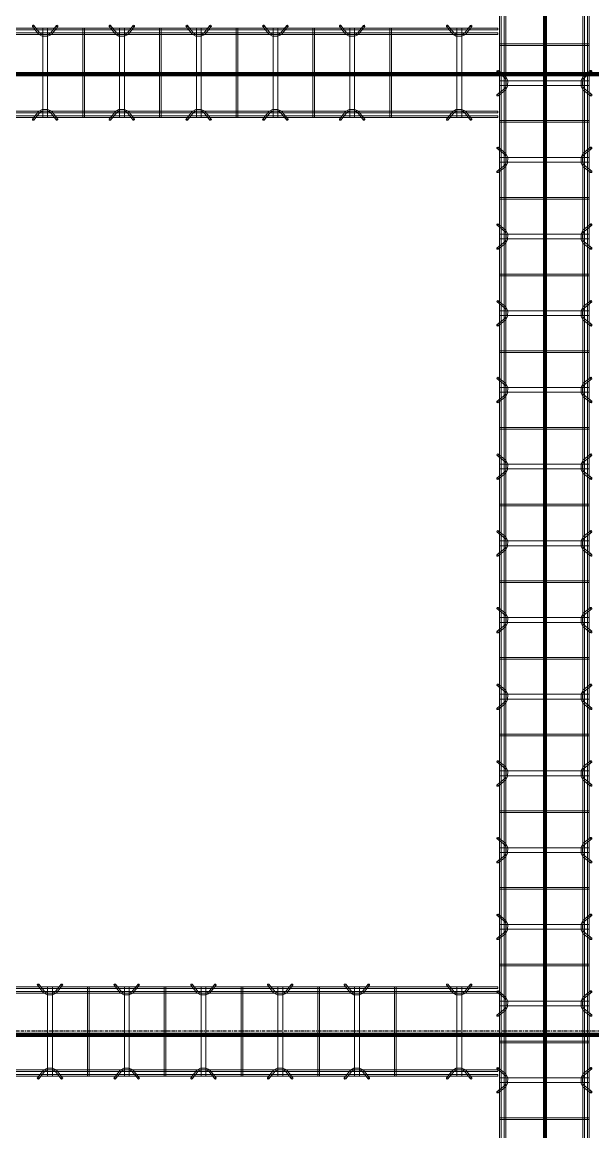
# Model space of a CAD drawing. Header units: inches. Extents: x -19229 to -222, y -6301 to 12387.
# Drawn here: x -3072.6 to -2983.3, y 10151.4 to 10325 of the extents above; entities that cross this region are included whole.
import ezdxf

# ---------------------------------------------------------------- set-up
doc = ezdxf.new("R2010")
doc.units = ezdxf.units.IN
doc.header["$MEASUREMENT"] = 0
doc.linetypes.add('Grid Line 1_2_', pattern=[0.875, 0.5, -0.125, 0.125, -0.125])
for name, color, linetype, lineweight in [('A-GENM', 13, 'Continuous', 9), ('S-BEAM', 12, 'Continuous', 9), ('S-GRID', 1, 'Continuous', 9)]:
    doc.layers.add(name, color=color, linetype=linetype, lineweight=lineweight)

# ---------------------------------------------------------------- blocks, each defined once
blk = doc.blocks.new('Dowel bar assembly - Dowel bar assembly-669756-SLAB ON GROUND JOINTS')
at = {"layer": 'S-BEAM'}
for p, q in [((2175, 1.98), (0, 1.98)), ((251.87, 1.99), (251.87, -12.01)), ((252.13, 1.99), (251.87, 1.99)), ((251.87, 1.99), (252.13, 1.99)), ((252.13, -12.01), (252.13, 1.99)), ((256.02, 2.23), (256.97, 1.03)), ((257.18, 1.19), (256.23, 2.39)), ((257.63, 1.99), (257.63, -12.01)), ((258.38, 1.99), (257.63, 1.99)), ((257.63, 1.99), (258.38, 1.99)), ((258.38, -12.01), (258.38, 1.99)), ((259.76, 2.39), (258.81, 1.19)), ((259.01, 1.03), (259.96, 2.23)), ((263.87, 1.99), (263.87, -12.01)), ((264.13, 1.99), (263.87, 1.99)), ((263.87, 1.99), (264.13, 1.99)), ((264.13, -12.01), (264.13, 1.99)), ((268.02, 2.23), (268.97, 1.03)), ((269.18, 1.19), (268.23, 2.39)), ((269.63, 1.99), (269.63, -12.01)), ((270.38, 1.99), (269.63, 1.99)), ((269.63, 1.99), (270.38, 1.99)), ((270.38, -12.01), (270.38, 1.99)), ((271.76, 2.39), (270.81, 1.19)), ((271.01, 1.03), (271.96, 2.23)), ((275.87, 1.99), (275.87, -12.01)), ((276.13, 1.99), (275.87, 1.99)), ((275.87, 1.99), (276.13, 1.99)), ((276.13, -12.01), (276.13, 1.99)), ((280.02, 2.23), (280.97, 1.03)), ((281.18, 1.19), (280.23, 2.39)), ((281.63, 1.99), (281.63, -12.01)), ((282.38, 1.99), (281.63, 1.99)), ((281.63, 1.99), (282.38, 1.99)), ((282.38, -12.01), (282.38, 1.99)), ((283.76, 2.39), (282.81, 1.19)), ((283.01, 1.03), (283.96, 2.23)), ((287.87, 1.99), (287.87, -12.01)), ((288.13, 1.99), (287.87, 1.99)), ((287.87, 1.99), (288.13, 1.99)), ((288.13, -12.01), (288.13, 1.99)), ((292.02, 2.23), (292.97, 1.03)), ((293.18, 1.19), (292.23, 2.39)), ((293.63, 1.99), (293.63, -12.01)), ((294.38, 1.99), (293.63, 1.99)), ((293.63, 1.99), (294.38, 1.99)), ((294.38, -12.01), (294.38, 1.99)), ((295.76, 2.39), (294.81, 1.19)), ((295.01, 1.03), (295.96, 2.23)), ((299.87, 1.99), (299.87, -12.01)), ((300.13, 1.99), (299.87, 1.99)), ((299.87, 1.99), (300.13, 1.99)), ((300.13, -12.01), (300.13, 1.99)), ((304.02, 2.23), (304.97, 1.03)), ((305.18, 1.19), (304.23, 2.39)), ((305.63, 1.99), (305.63, -12.01)), ((306.38, 1.99), (305.63, 1.99)), ((305.63, 1.99), (306.38, 1.99)), ((306.38, -12.01), (306.38, 1.99)), ((307.76, 2.39), (306.81, 1.19)), ((307.01, 1.03), (307.96, 2.23)), ((311.87, 1.99), (311.87, -12.01)), ((312.13, 1.99), (311.87, 1.99)), ((311.87, 1.99), (312.13, 1.99)), ((312.13, -12.01), (312.13, 1.99)), ((316.02, 2.23), (316.97, 1.03)), ((317.18, 1.19), (316.23, 2.39)), ((317.63, 1.99), (317.63, -12.01)), ((318.38, 1.99), (317.63, 1.99)), ((317.63, 1.99), (318.38, 1.99)), ((318.38, -12.01), (318.38, 1.99)), ((319.76, 2.39), (318.81, 1.19)), ((319.01, 1.03), (319.96, 2.23)), ((323.87, 1.99), (323.87, -12.01)), ((324.13, 1.99), (323.87, 1.99)), ((323.87, 1.99), (324.13, 1.99)), ((324.13, -12.01), (324.13, 1.99)), ((328.02, 2.23), (328.97, 1.03)), ((329.18, 1.19), (328.23, 2.39)), ((329.63, 1.99), (329.63, -12.01)), ((330.38, 1.99), (329.63, 1.99)), ((329.63, 1.99), (330.38, 1.99)), ((330.38, -12.01), (330.38, 1.99)), ((331.76, 2.39), (330.81, 1.19)), ((331.01, 1.03), (331.96, 2.23)), ((335.87, 1.99), (335.87, -12.01)), ((336.13, 1.99), (335.87, 1.99)), ((335.87, 1.99), (336.13, 1.99)), ((336.13, -12.01), (336.13, 1.99)), ((340.02, 2.23), (340.97, 1.03)), ((341.18, 1.19), (340.23, 2.39)), ((341.63, 1.99), (341.63, -12.01)), ((342.38, 1.99), (341.63, 1.99)), ((341.63, 1.99), (342.38, 1.99)), ((342.38, -12.01), (342.38, 1.99)), ((343.76, 2.39), (342.81, 1.19)), ((343.01, 1.03), (343.96, 2.23)), ((347.87, 1.99), (347.87, -12.01)), ((348.13, 1.99), (347.87, 1.99)), ((347.87, 1.99), (348.13, 1.99)), ((348.13, -12.01), (348.13, 1.99)), ((352.02, 2.23), (352.97, 1.03)), ((353.18, 1.19), (352.23, 2.39)), ((353.63, 1.99), (353.63, -12.01)), ((354.38, 1.99), (353.63, 1.99)), ((353.63, 1.99), (354.38, 1.99)), ((354.38, -12.01), (354.38, 1.99)), ((355.76, 2.39), (354.81, 1.19)), ((355.01, 1.03), (355.96, 2.23)), ((359.87, 1.99), (359.87, -12.01)), ((360.13, 1.99), (359.87, 1.99)), ((359.87, 1.99), (360.13, 1.99)), ((360.13, -12.01), (360.13, 1.99)), ((364.02, 2.23), (364.97, 1.03)), ((365.18, 1.19), (364.23, 2.39)), ((365.63, 1.99), (365.63, -12.01)), ((366.38, 1.99), (365.63, 1.99)), ((365.63, 1.99), (366.38, 1.99)), ((366.38, -12.01), (366.38, 1.99)), ((367.76, 2.39), (366.81, 1.19)), ((367.01, 1.03), (367.96, 2.23)), ((371.87, 1.99), (371.87, -12.01)), ((372.13, 1.99), (371.87, 1.99)), ((371.87, 1.99), (372.13, 1.99)), ((372.13, -12.01), (372.13, 1.99)), ((376.02, 2.23), (376.97, 1.03)), ((377.18, 1.19), (376.23, 2.39)), ((377.63, 1.99), (377.63, -12.01)), ((378.38, 1.99), (377.63, 1.99)), ((377.63, 1.99), (378.38, 1.99)), ((378.38, -12.01), (378.38, 1.99)), ((379.76, 2.39), (378.81, 1.19)), ((379.01, 1.03), (379.96, 2.23)), ((383.87, 1.99), (383.87, -12.01)), ((384.13, 1.99), (383.87, 1.99)), ((383.87, 1.99), (384.13, 1.99)), ((384.13, -12.01), (384.13, 1.99)), ((388.02, 2.23), (388.97, 1.03)), ((389.18, 1.19), (388.23, 2.39)), ((389.62, 1.99), (389.62, -12.01)), ((390.38, 1.99), (389.62, 1.99)), ((389.62, 1.99), (390.38, 1.99)), ((390.38, -12.01), (390.38, 1.99)), ((391.76, 2.39), (390.81, 1.19)), ((391.01, 1.03), (391.96, 2.23)), ((395.87, 1.99), (395.87, -12.01)), ((396.13, 1.99), (395.87, 1.99)), ((395.87, 1.99), (396.13, 1.99)), ((396.13, -12.01), (396.13, 1.99)), ((400.02, 2.23), (400.97, 1.03)), ((401.18, 1.19), (400.23, 2.39)), ((401.62, 1.99), (401.62, -12.01)), ((402.38, 1.99), (401.62, 1.99)), ((401.62, 1.99), (402.38, 1.99)), ((402.38, -12.01), (402.38, 1.99)), ((403.76, 2.39), (402.81, 1.19)), ((403.01, 1.03), (403.96, 2.23)), ((407.87, 1.99), (407.87, -12.01)), ((408.13, 1.99), (407.87, 1.99)), ((407.87, 1.99), (408.13, 1.99)), ((408.13, -12.01), (408.13, 1.99)), ((412.02, 2.23), (412.97, 1.03)), ((413.18, 1.19), (412.23, 2.39)), ((413.62, 1.99), (413.62, -12.01)), ((414.38, 1.99), (413.62, 1.99)), ((413.62, 1.99), (414.38, 1.99)), ((414.38, -12.01), (414.38, 1.99)), ((415.76, 2.39), (414.81, 1.19)), ((415.01, 1.03), (415.96, 2.23)), ((419.87, 1.99), (419.87, -12.01)), ((420.13, 1.99), (419.87, 1.99)), ((419.87, 1.99), (420.13, 1.99)), ((420.13, -12.01), (420.13, 1.99)), ((0, 1.72), (2175, 1.72)), ((2175, 1.25), (0, 1.25)), ((0, 0.99), (2175, 0.99)), ((2175, -11.01), (0, -11.01)), ((0, -11.27), (2175, -11.27)), ((2175, -11.74), (0, -11.74)), ((0, -12), (2175, -12)), ((252.13, -12.01), (251.87, -12.01)), ((251.87, -12.01), (252.13, -12.01)), ((256.97, -11.05), (256.02, -12.25)), ((256.23, -12.41), (257.18, -11.21)), ((258.38, -12.01), (257.63, -12.01)), ((257.63, -12.01), (258.38, -12.01)), ((258.81, -11.21), (259.76, -12.41)), ((259.96, -12.25), (259.01, -11.05)), ((264.13, -12.01), (263.87, -12.01)), ((263.87, -12.01), (264.13, -12.01)), ((268.97, -11.05), (268.02, -12.25)), ((268.23, -12.41), (269.18, -11.21)), ((270.38, -12.01), (269.63, -12.01)), ((269.63, -12.01), (270.38, -12.01)), ((270.81, -11.21), (271.76, -12.41)), ((271.96, -12.25), (271.01, -11.05)), ((276.13, -12.01), (275.87, -12.01)), ((275.87, -12.01), (276.13, -12.01)), ((280.97, -11.05), (280.02, -12.25)), ((280.23, -12.41), (281.18, -11.21)), ((282.38, -12.01), (281.63, -12.01)), ((281.63, -12.01), (282.38, -12.01)), ((282.81, -11.21), (283.76, -12.41)), ((283.96, -12.25), (283.01, -11.05)), ((288.13, -12.01), (287.87, -12.01)), ((287.87, -12.01), (288.13, -12.01)), ((292.97, -11.05), (292.02, -12.25)), ((292.23, -12.41), (293.18, -11.21)), ((294.38, -12.01), (293.63, -12.01)), ((293.63, -12.01), (294.38, -12.01)), ((294.81, -11.21), (295.76, -12.41)), ((295.96, -12.25), (295.01, -11.05)), ((300.13, -12.01), (299.87, -12.01)), ((299.87, -12.01), (300.13, -12.01)), ((304.97, -11.05), (304.02, -12.25)), ((304.23, -12.41), (305.18, -11.21)), ((306.38, -12.01), (305.63, -12.01)), ((305.63, -12.01), (306.38, -12.01)), ((306.81, -11.21), (307.76, -12.41)), ((307.96, -12.25), (307.01, -11.05)), ((312.13, -12.01), (311.87, -12.01)), ((311.87, -12.01), (312.13, -12.01)), ((316.97, -11.05), (316.02, -12.25)), ((316.23, -12.41), (317.18, -11.21)), ((318.38, -12.01), (317.63, -12.01)), ((317.63, -12.01), (318.38, -12.01)), ((318.81, -11.21), (319.76, -12.41)), ((319.96, -12.25), (319.01, -11.05)), ((324.13, -12.01), (323.87, -12.01)), ((323.87, -12.01), (324.13, -12.01)), ((328.97, -11.05), (328.02, -12.25)), ((328.23, -12.41), (329.18, -11.21)), ((330.38, -12.01), (329.63, -12.01)), ((329.63, -12.01), (330.38, -12.01)), ((330.81, -11.21), (331.76, -12.41)), ((331.96, -12.25), (331.01, -11.05)), ((336.13, -12.01), (335.87, -12.01)), ((335.87, -12.01), (336.13, -12.01)), ((340.97, -11.05), (340.02, -12.25)), ((340.23, -12.41), (341.18, -11.21)), ((342.38, -12.01), (341.63, -12.01)), ((341.63, -12.01), (342.38, -12.01)), ((342.81, -11.21), (343.76, -12.41)), ((343.96, -12.25), (343.01, -11.05)), ((348.13, -12.01), (347.87, -12.01)), ((347.87, -12.01), (348.13, -12.01)), ((352.97, -11.05), (352.02, -12.25)), ((352.23, -12.41), (353.18, -11.21)), ((354.38, -12.01), (353.63, -12.01)), ((353.63, -12.01), (354.38, -12.01)), ((354.81, -11.21), (355.76, -12.41)), ((355.96, -12.25), (355.01, -11.05)), ((360.13, -12.01), (359.87, -12.01)), ((359.87, -12.01), (360.13, -12.01)), ((364.97, -11.05), (364.02, -12.25)), ((364.23, -12.41), (365.18, -11.21)), ((366.38, -12.01), (365.63, -12.01)), ((365.63, -12.01), (366.38, -12.01)), ((366.81, -11.21), (367.76, -12.41)), ((367.96, -12.25), (367.01, -11.05)), ((372.13, -12.01), (371.87, -12.01)), ((371.87, -12.01), (372.13, -12.01)), ((376.97, -11.05), (376.02, -12.25)), ((376.23, -12.41), (377.18, -11.21)), ((378.38, -12.01), (377.63, -12.01)), ((377.63, -12.01), (378.38, -12.01)), ((378.81, -11.21), (379.76, -12.41)), ((379.96, -12.25), (379.01, -11.05)), ((384.13, -12.01), (383.87, -12.01)), ((383.87, -12.01), (384.13, -12.01)), ((388.97, -11.05), (388.02, -12.25)), ((388.23, -12.41), (389.18, -11.21)), ((390.38, -12.01), (389.62, -12.01)), ((389.62, -12.01), (390.38, -12.01)), ((390.81, -11.21), (391.76, -12.41)), ((391.96, -12.25), (391.01, -11.05)), ((396.13, -12.01), (395.87, -12.01)), ((395.87, -12.01), (396.13, -12.01)), ((400.97, -11.05), (400.02, -12.25)), ((400.23, -12.41), (401.18, -11.21)), ((402.38, -12.01), (401.62, -12.01)), ((401.62, -12.01), (402.38, -12.01)), ((402.81, -11.21), (403.76, -12.41)), ((403.96, -12.25), (403.01, -11.05)), ((408.13, -12.01), (407.87, -12.01)), ((407.87, -12.01), (408.13, -12.01)), ((412.97, -11.05), (412.02, -12.25)), ((412.23, -12.41), (413.18, -11.21)), ((414.38, -12.01), (413.62, -12.01)), ((413.62, -12.01), (414.38, -12.01)), ((414.81, -11.21), (415.76, -12.41)), ((415.96, -12.25), (415.01, -11.05)), ((420.13, -12.01), (419.87, -12.01)), ((419.87, -12.01), (420.13, -12.01))]:
    blk.add_line(p, q, dxfattribs=at)
at = {"layer": 'S-BEAM', "flags": 128}
for points in [[(256.97, 1.03), (257.53, 0.73), (258.39, 0.72), (258.97, 0.99), (259.01, 1.03)], [(257.18, 1.19), (257.62, 0.97), (258.38, 0.98), (258.81, 1.19)], [(268.97, 1.03), (269.53, 0.73), (270.39, 0.72), (270.97, 0.99), (271.01, 1.03)], [(269.18, 1.19), (269.62, 0.97), (270.38, 0.98), (270.81, 1.19)], [(280.97, 1.03), (281.53, 0.73), (282.39, 0.72), (282.97, 0.99), (283.01, 1.03)], [(281.18, 1.19), (281.62, 0.97), (282.38, 0.98), (282.81, 1.19)], [(292.97, 1.03), (293.53, 0.73), (294.39, 0.72), (294.97, 0.99), (295.01, 1.03)], [(293.18, 1.19), (293.62, 0.97), (294.38, 0.98), (294.81, 1.19)], [(304.97, 1.03), (305.53, 0.73), (306.39, 0.72), (306.97, 0.99), (307.01, 1.03)], [(305.18, 1.19), (305.62, 0.97), (306.38, 0.98), (306.81, 1.19)], [(316.97, 1.03), (317.53, 0.73), (318.39, 0.72), (318.97, 0.99), (319.01, 1.03)], [(317.18, 1.19), (317.62, 0.97), (318.38, 0.98), (318.81, 1.19)], [(328.97, 1.03), (329.53, 0.73), (330.39, 0.72), (330.97, 0.99), (331.01, 1.03)], [(329.18, 1.19), (329.62, 0.97), (330.38, 0.98), (330.81, 1.19)], [(340.97, 1.03), (341.53, 0.73), (342.39, 0.72), (342.97, 0.99), (343.01, 1.03)], [(341.18, 1.19), (341.62, 0.97), (342.38, 0.98), (342.81, 1.19)], [(352.97, 1.03), (353.53, 0.73), (354.39, 0.72), (354.97, 0.99), (355.01, 1.03)], [(353.18, 1.19), (353.62, 0.97), (354.38, 0.98), (354.81, 1.19)], [(364.97, 1.03), (365.53, 0.73), (366.39, 0.72), (366.97, 0.99), (367.01, 1.03)], [(365.18, 1.19), (365.62, 0.97), (366.38, 0.98), (366.81, 1.19)], [(376.97, 1.03), (377.53, 0.73), (378.39, 0.72), (378.97, 0.99), (379.01, 1.03)], [(377.18, 1.19), (377.62, 0.97), (378.38, 0.98), (378.81, 1.19)], [(388.97, 1.03), (389.53, 0.73), (390.39, 0.72), (390.97, 0.99), (391.01, 1.03)], [(389.18, 1.19), (389.62, 0.97), (390.38, 0.98), (390.81, 1.19)], [(400.97, 1.03), (401.53, 0.73), (402.39, 0.72), (402.97, 0.99), (403.01, 1.03)], [(401.18, 1.19), (401.62, 0.97), (402.38, 0.98), (402.81, 1.19)], [(412.97, 1.03), (413.53, 0.73), (414.39, 0.72), (414.97, 0.99), (415.01, 1.03)], [(413.18, 1.19), (413.62, 0.97), (414.38, 0.98), (414.81, 1.19)], [(256.97, -11.05), (257.53, -10.75), (258.39, -10.74), (258.97, -11.01), (259.01, -11.05)], [(257.18, -11.21), (257.62, -10.99), (258.38, -11), (258.81, -11.21)], [(268.97, -11.05), (269.53, -10.75), (270.39, -10.74), (270.97, -11.01), (271.01, -11.05)], [(269.18, -11.21), (269.62, -10.99), (270.38, -11), (270.81, -11.21)], [(280.97, -11.05), (281.53, -10.75), (282.39, -10.74), (282.97, -11.01), (283.01, -11.05)], [(281.18, -11.21), (281.62, -10.99), (282.38, -11), (282.81, -11.21)], [(292.97, -11.05), (293.53, -10.75), (294.39, -10.74), (294.97, -11.01), (295.01, -11.05)], [(293.18, -11.21), (293.62, -10.99), (294.38, -11), (294.81, -11.21)], [(304.97, -11.05), (305.53, -10.75), (306.39, -10.74), (306.97, -11.01), (307.01, -11.05)], [(305.18, -11.21), (305.62, -10.99), (306.38, -11), (306.81, -11.21)], [(316.97, -11.05), (317.53, -10.75), (318.39, -10.74), (318.97, -11.01), (319.01, -11.05)], [(317.18, -11.21), (317.62, -10.99), (318.38, -11), (318.81, -11.21)], [(328.97, -11.05), (329.53, -10.75), (330.39, -10.74), (330.97, -11.01), (331.01, -11.05)], [(329.18, -11.21), (329.62, -10.99), (330.38, -11), (330.81, -11.21)], [(340.97, -11.05), (341.53, -10.75), (342.39, -10.74), (342.97, -11.01), (343.01, -11.05)], [(341.18, -11.21), (341.62, -10.99), (342.38, -11), (342.81, -11.21)], [(352.97, -11.05), (353.53, -10.75), (354.39, -10.74), (354.97, -11.01), (355.01, -11.05)], [(353.18, -11.21), (353.62, -10.99), (354.38, -11), (354.81, -11.21)], [(364.97, -11.05), (365.53, -10.75), (366.39, -10.74), (366.97, -11.01), (367.01, -11.05)], [(365.18, -11.21), (365.62, -10.99), (366.38, -11), (366.81, -11.21)], [(376.97, -11.05), (377.53, -10.75), (378.39, -10.74), (378.97, -11.01), (379.01, -11.05)], [(377.18, -11.21), (377.62, -10.99), (378.38, -11), (378.81, -11.21)], [(388.97, -11.05), (389.53, -10.75), (390.39, -10.74), (390.97, -11.01), (391.01, -11.05)], [(389.18, -11.21), (389.62, -10.99), (390.38, -11), (390.81, -11.21)], [(400.97, -11.05), (401.53, -10.75), (402.39, -10.74), (402.97, -11.01), (403.01, -11.05)], [(401.18, -11.21), (401.62, -10.99), (402.38, -11), (402.81, -11.21)], [(412.97, -11.05), (413.53, -10.75), (414.39, -10.74), (414.97, -11.01), (415.01, -11.05)], [(413.18, -11.21), (413.62, -10.99), (414.38, -11), (414.81, -11.21)]]:
    blk.add_lwpolyline(points, dxfattribs=at)
at = {"layer": 'S-BEAM'}
for centre, major_axis, start_param, end_param in [((256.12, 2.31), (0.101, 0.08), 5.709265, 8.850858), ((256.12, 2.31), (0.101, 0.08), 2.567673, 5.709265), ((259.86, 2.31), (-0.101, 0.08), 3.715513, 6.857105), ((259.86, 2.31), (-0.101, 0.08), 0.57392, 3.715513), ((268.12, 2.31), (0.101, 0.08), 5.709265, 8.850858), ((268.12, 2.31), (0.101, 0.08), 2.567673, 5.709265), ((271.86, 2.31), (-0.101, 0.08), 3.715513, 6.857105), ((271.86, 2.31), (-0.101, 0.08), 0.57392, 3.715513), ((280.12, 2.31), (0.101, 0.08), 5.709265, 8.850858), ((280.12, 2.31), (0.101, 0.08), 2.567673, 5.709265), ((283.86, 2.31), (-0.101, 0.08), 3.715513, 6.857105), ((283.86, 2.31), (-0.101, 0.08), 0.57392, 3.715513), ((292.12, 2.31), (0.101, 0.08), 5.709265, 8.850858), ((292.12, 2.31), (0.101, 0.08), 2.567673, 5.709265), ((295.86, 2.31), (-0.101, 0.08), 3.715513, 6.857105), ((295.86, 2.31), (-0.101, 0.08), 0.57392, 3.715513), ((304.12, 2.31), (0.101, 0.08), 5.709265, 8.850858), ((304.12, 2.31), (0.101, 0.08), 2.567673, 5.709265), ((307.86, 2.31), (-0.101, 0.08), 3.715513, 6.857105), ((307.86, 2.31), (-0.101, 0.08), 0.57392, 3.715513), ((316.12, 2.31), (0.101, 0.08), 5.709265, 8.850858), ((316.12, 2.31), (0.101, 0.08), 2.567673, 5.709265), ((319.86, 2.31), (-0.101, 0.08), 3.715513, 6.857105), ((319.86, 2.31), (-0.101, 0.08), 0.57392, 3.715513), ((328.12, 2.31), (0.101, 0.08), 5.709265, 8.850858), ((328.12, 2.31), (0.101, 0.08), 2.567673, 5.709265), ((331.86, 2.31), (-0.101, 0.08), 3.715513, 6.857105), ((331.86, 2.31), (-0.101, 0.08), 0.57392, 3.715513), ((340.12, 2.31), (0.101, 0.08), 5.709265, 8.850858), ((340.12, 2.31), (0.101, 0.08), 2.567673, 5.709265), ((343.86, 2.31), (-0.101, 0.08), 3.715513, 6.857105), ((343.86, 2.31), (-0.101, 0.08), 0.57392, 3.715513), ((352.12, 2.31), (0.101, 0.08), 5.709265, 8.850858), ((352.12, 2.31), (0.101, 0.08), 2.567673, 5.709265), ((355.86, 2.31), (-0.101, 0.08), 3.715513, 6.857105), ((355.86, 2.31), (-0.101, 0.08), 0.57392, 3.715513), ((364.12, 2.31), (0.101, 0.08), 5.709265, 8.850858), ((364.12, 2.31), (0.101, 0.08), 2.567673, 5.709265), ((367.86, 2.31), (-0.101, 0.08), 3.715513, 6.857105), ((367.86, 2.31), (-0.101, 0.08), 0.57392, 3.715513), ((376.12, 2.31), (0.101, 0.08), 5.709265, 8.850858), ((376.12, 2.31), (0.101, 0.08), 2.567673, 5.709265), ((379.86, 2.31), (-0.101, 0.08), 3.715513, 6.857105), ((379.86, 2.31), (-0.101, 0.08), 0.57392, 3.715513), ((388.12, 2.31), (0.101, 0.08), 5.709265, 8.850858), ((388.12, 2.31), (0.101, 0.08), 2.567673, 5.709265), ((391.86, 2.31), (-0.101, 0.08), 3.715513, 6.857105), ((391.86, 2.31), (-0.101, 0.08), 0.57392, 3.715513), ((400.12, 2.31), (0.101, 0.08), 5.709265, 8.850858), ((400.12, 2.31), (0.101, 0.08), 2.567673, 5.709265), ((403.86, 2.31), (-0.101, 0.08), 3.715513, 6.857105), ((403.86, 2.31), (-0.101, 0.08), 0.57392, 3.715513), ((412.12, 2.31), (0.101, 0.08), 5.709265, 8.850858), ((412.12, 2.31), (0.101, 0.08), 2.567673, 5.709265), ((415.86, 2.31), (-0.101, 0.08), 3.715513, 6.857105), ((415.86, 2.31), (-0.101, 0.08), 0.57392, 3.715513), ((256.12, -12.33), (-0.101, 0.08), 3.715513, 6.857105), ((256.12, -12.33), (-0.101, 0.08), 0.57392, 3.715513), ((259.86, -12.33), (0.101, 0.08), 5.709265, 8.850858), ((259.86, -12.33), (0.101, 0.08), 2.567673, 5.709265), ((268.12, -12.33), (-0.101, 0.08), 3.715513, 6.857105), ((268.12, -12.33), (-0.101, 0.08), 0.57392, 3.715513), ((271.86, -12.33), (0.101, 0.08), 5.709265, 8.850858), ((271.86, -12.33), (0.101, 0.08), 2.567673, 5.709265), ((280.12, -12.33), (-0.101, 0.08), 3.715513, 6.857105), ((280.12, -12.33), (-0.101, 0.08), 0.57392, 3.715513), ((283.86, -12.33), (0.101, 0.08), 5.709265, 8.850858), ((283.86, -12.33), (0.101, 0.08), 2.567673, 5.709265), ((292.12, -12.33), (-0.101, 0.08), 3.715513, 6.857105), ((292.12, -12.33), (-0.101, 0.08), 0.57392, 3.715513), ((295.86, -12.33), (0.101, 0.08), 5.709265, 8.850858), ((295.86, -12.33), (0.101, 0.08), 2.567673, 5.709265), ((304.12, -12.33), (-0.101, 0.08), 3.715513, 6.857105), ((304.12, -12.33), (-0.101, 0.08), 0.57392, 3.715513), ((307.86, -12.33), (0.101, 0.08), 5.709265, 8.850858), ((307.86, -12.33), (0.101, 0.08), 2.567673, 5.709265), ((316.12, -12.33), (-0.101, 0.08), 3.715513, 6.857105), ((316.12, -12.33), (-0.101, 0.08), 0.57392, 3.715513), ((319.86, -12.33), (0.101, 0.08), 5.709265, 8.850858), ((319.86, -12.33), (0.101, 0.08), 2.567673, 5.709265), ((328.12, -12.33), (-0.101, 0.08), 3.715513, 6.857105), ((328.12, -12.33), (-0.101, 0.08), 0.57392, 3.715513), ((331.86, -12.33), (0.101, 0.08), 5.709265, 8.850858), ((331.86, -12.33), (0.101, 0.08), 2.567673, 5.709265), ((340.12, -12.33), (-0.101, 0.08), 3.715513, 6.857105), ((340.12, -12.33), (-0.101, 0.08), 0.57392, 3.715513), ((343.86, -12.33), (0.101, 0.08), 5.709265, 8.850858), ((343.86, -12.33), (0.101, 0.08), 2.567673, 5.709265), ((352.12, -12.33), (-0.101, 0.08), 3.715513, 6.857105), ((352.12, -12.33), (-0.101, 0.08), 0.57392, 3.715513), ((355.86, -12.33), (0.101, 0.08), 5.709265, 8.850858), ((355.86, -12.33), (0.101, 0.08), 2.567673, 5.709265), ((364.12, -12.33), (-0.101, 0.08), 3.715513, 6.857105), ((364.12, -12.33), (-0.101, 0.08), 0.57392, 3.715513), ((367.86, -12.33), (0.101, 0.08), 5.709265, 8.850858), ((367.86, -12.33), (0.101, 0.08), 2.567673, 5.709265), ((376.12, -12.33), (-0.101, 0.08), 3.715513, 6.857105), ((376.12, -12.33), (-0.101, 0.08), 0.57392, 3.715513), ((379.86, -12.33), (0.101, 0.08), 5.709265, 8.850858), ((379.86, -12.33), (0.101, 0.08), 2.567673, 5.709265), ((388.12, -12.33), (-0.101, 0.08), 3.715513, 6.857105), ((388.12, -12.33), (-0.101, 0.08), 0.57392, 3.715513), ((391.86, -12.33), (0.101, 0.08), 5.709265, 8.850858), ((391.86, -12.33), (0.101, 0.08), 2.567673, 5.709265), ((400.12, -12.33), (-0.101, 0.08), 3.715513, 6.857105), ((400.12, -12.33), (-0.101, 0.08), 0.57392, 3.715513), ((403.86, -12.33), (0.101, 0.08), 5.709265, 8.850858), ((403.86, -12.33), (0.101, 0.08), 2.567673, 5.709265), ((412.12, -12.33), (-0.101, 0.08), 3.715513, 6.857105), ((412.12, -12.33), (-0.101, 0.08), 0.57392, 3.715513), ((415.86, -12.33), (0.101, 0.08), 5.709265, 8.850858), ((415.86, -12.33), (0.101, 0.08), 2.567673, 5.709265)]:
    blk.add_ellipse(centre, major_axis=major_axis, ratio=0.816528, start_param=start_param, end_param=end_param, dxfattribs=at)
blk = doc.blocks.new('Dowel bar assembly - Dowel bar assembly-672828-SLAB ON GROUND JOINTS')
at = {"layer": 'S-BEAM'}
for p, q in [((136, 1.98), (0, 1.98)), ((64.02, 2.23), (64.97, 1.03)), ((65.18, 1.19), (64.23, 2.39)), ((65.63, 1.99), (65.63, -12.01)), ((66.38, 1.99), (65.63, 1.99)), ((65.63, 1.99), (66.38, 1.99)), ((66.38, -12.01), (66.38, 1.99)), ((67.76, 2.39), (66.81, 1.19)), ((67.01, 1.03), (67.96, 2.23)), ((71.87, 1.99), (71.87, -12.01)), ((72.13, 1.99), (71.87, 1.99)), ((71.87, 1.99), (72.13, 1.99)), ((72.13, -12.01), (72.13, 1.99)), ((76.02, 2.23), (76.97, 1.03)), ((77.18, 1.19), (76.23, 2.39)), ((77.63, 1.99), (77.63, -12.01)), ((78.38, 1.99), (77.63, 1.99)), ((77.63, 1.99), (78.38, 1.99)), ((78.38, -12.01), (78.38, 1.99)), ((79.76, 2.39), (78.81, 1.19)), ((79.01, 1.03), (79.96, 2.23)), ((83.87, 1.99), (83.87, -12.01)), ((84.13, 1.99), (83.87, 1.99)), ((83.87, 1.99), (84.13, 1.99)), ((84.13, -12.01), (84.13, 1.99)), ((88.02, 2.23), (88.97, 1.03)), ((89.18, 1.19), (88.23, 2.39)), ((89.63, 1.99), (89.63, -12.01)), ((90.38, 1.99), (89.63, 1.99)), ((89.63, 1.99), (90.38, 1.99)), ((90.38, -12.01), (90.38, 1.99)), ((91.76, 2.39), (90.81, 1.19)), ((91.01, 1.03), (91.96, 2.23)), ((95.87, 1.99), (95.87, -12.01)), ((96.13, 1.99), (95.87, 1.99)), ((95.87, 1.99), (96.13, 1.99)), ((96.13, -12.01), (96.13, 1.99)), ((100.02, 2.23), (100.97, 1.03)), ((101.18, 1.19), (100.23, 2.39)), ((101.63, 1.99), (101.63, -12.01)), ((102.38, 1.99), (101.63, 1.99)), ((101.63, 1.99), (102.38, 1.99)), ((102.38, -12.01), (102.38, 1.99)), ((103.76, 2.39), (102.81, 1.19)), ((103.01, 1.03), (103.96, 2.23)), ((107.87, 1.99), (107.87, -12.01)), ((108.13, 1.99), (107.87, 1.99)), ((107.87, 1.99), (108.13, 1.99)), ((108.13, -12.01), (108.13, 1.99)), ((112.02, 2.23), (112.97, 1.03)), ((113.18, 1.19), (112.23, 2.39)), ((113.63, 1.99), (113.63, -12.01)), ((114.38, 1.99), (113.63, 1.99)), ((113.63, 1.99), (114.38, 1.99)), ((114.38, -12.01), (114.38, 1.99)), ((115.76, 2.39), (114.81, 1.19)), ((115.01, 1.03), (115.96, 2.23)), ((119.87, 1.99), (119.87, -12.01)), ((120.13, 1.99), (119.87, 1.99)), ((119.87, 1.99), (120.13, 1.99)), ((120.13, -12.01), (120.13, 1.99)), ((128.02, 2.23), (128.97, 1.03)), ((129.18, 1.19), (128.23, 2.39)), ((129.63, 1.99), (129.63, -12.01)), ((130.38, 1.99), (129.63, 1.99)), ((129.63, 1.99), (130.38, 1.99)), ((130.38, -12.01), (130.38, 1.99)), ((131.76, 2.39), (130.81, 1.19)), ((131.01, 1.03), (131.96, 2.23)), ((136, 1.98), (136, 1.72)), ((136, 1.72), (136, 1.98)), ((0, 1.72), (136, 1.72)), ((136, 1.25), (0, 1.25)), ((0, 0.99), (136, 0.99)), ((136, 0.99), (136, 1.25)), ((136, 1.25), (136, 0.99)), ((136, -11.01), (0, -11.01)), ((0, -11.27), (136, -11.27)), ((136, -11.74), (0, -11.74)), ((0, -12), (136, -12)), ((64.97, -11.05), (64.02, -12.25)), ((64.23, -12.41), (65.18, -11.21)), ((66.38, -12.01), (65.63, -12.01)), ((65.63, -12.01), (66.38, -12.01)), ((66.81, -11.21), (67.76, -12.41)), ((67.96, -12.25), (67.01, -11.05)), ((72.13, -12.01), (71.87, -12.01)), ((71.87, -12.01), (72.13, -12.01)), ((76.97, -11.05), (76.02, -12.25)), ((76.23, -12.41), (77.18, -11.21)), ((78.38, -12.01), (77.63, -12.01)), ((77.63, -12.01), (78.38, -12.01)), ((78.81, -11.21), (79.76, -12.41)), ((79.96, -12.25), (79.01, -11.05)), ((84.13, -12.01), (83.87, -12.01)), ((83.87, -12.01), (84.13, -12.01)), ((88.97, -11.05), (88.02, -12.25)), ((88.23, -12.41), (89.18, -11.21)), ((90.38, -12.01), (89.63, -12.01)), ((89.63, -12.01), (90.38, -12.01)), ((90.81, -11.21), (91.76, -12.41)), ((91.96, -12.25), (91.01, -11.05)), ((96.13, -12.01), (95.87, -12.01)), ((95.87, -12.01), (96.13, -12.01)), ((100.97, -11.05), (100.02, -12.25)), ((100.23, -12.41), (101.18, -11.21)), ((102.38, -12.01), (101.63, -12.01)), ((101.63, -12.01), (102.38, -12.01)), ((102.81, -11.21), (103.76, -12.41)), ((103.96, -12.25), (103.01, -11.05)), ((108.13, -12.01), (107.87, -12.01)), ((107.87, -12.01), (108.13, -12.01)), ((112.97, -11.05), (112.02, -12.25)), ((112.23, -12.41), (113.18, -11.21)), ((114.38, -12.01), (113.63, -12.01)), ((113.63, -12.01), (114.38, -12.01)), ((114.81, -11.21), (115.76, -12.41)), ((115.96, -12.25), (115.01, -11.05)), ((120.13, -12.01), (119.87, -12.01)), ((119.87, -12.01), (120.13, -12.01)), ((128.97, -11.05), (128.02, -12.25)), ((128.23, -12.41), (129.18, -11.21)), ((130.38, -12.01), (129.63, -12.01)), ((129.63, -12.01), (130.38, -12.01)), ((130.81, -11.21), (131.76, -12.41)), ((131.96, -12.25), (131.01, -11.05)), ((136, -11.27), (136, -11.01)), ((136, -11.01), (136, -11.27)), ((136, -12), (136, -11.74)), ((136, -11.74), (136, -12))]:
    blk.add_line(p, q, dxfattribs=at)
at = {"layer": 'S-BEAM', "flags": 128}
for points in [[(64.97, 1.03), (65.53, 0.73), (66.39, 0.72), (66.97, 0.99), (67.01, 1.03)], [(65.18, 1.19), (65.62, 0.97), (66.38, 0.98), (66.81, 1.19)], [(76.97, 1.03), (77.53, 0.73), (78.39, 0.72), (78.97, 0.99), (79.01, 1.03)], [(77.18, 1.19), (77.62, 0.97), (78.38, 0.98), (78.81, 1.19)], [(88.97, 1.03), (89.53, 0.73), (90.39, 0.72), (90.97, 0.99), (91.01, 1.03)], [(89.18, 1.19), (89.62, 0.97), (90.38, 0.98), (90.81, 1.19)], [(100.97, 1.03), (101.53, 0.73), (102.39, 0.72), (102.97, 0.99), (103.01, 1.03)], [(101.18, 1.19), (101.62, 0.97), (102.38, 0.98), (102.81, 1.19)], [(112.97, 1.03), (113.53, 0.73), (114.39, 0.72), (114.97, 0.99), (115.01, 1.03)], [(113.18, 1.19), (113.62, 0.97), (114.38, 0.98), (114.81, 1.19)], [(128.97, 1.03), (129.53, 0.73), (130.39, 0.72), (130.97, 0.99), (131.01, 1.03)], [(129.18, 1.19), (129.62, 0.97), (130.38, 0.98), (130.81, 1.19)], [(64.97, -11.05), (65.53, -10.75), (66.39, -10.74), (66.97, -11.01), (67.01, -11.05)], [(65.18, -11.21), (65.62, -10.99), (66.38, -11), (66.81, -11.21)], [(76.97, -11.05), (77.53, -10.75), (78.39, -10.74), (78.97, -11.01), (79.01, -11.05)], [(77.18, -11.21), (77.62, -10.99), (78.38, -11), (78.81, -11.21)], [(88.97, -11.05), (89.53, -10.75), (90.39, -10.74), (90.97, -11.01), (91.01, -11.05)], [(89.18, -11.21), (89.62, -10.99), (90.38, -11), (90.81, -11.21)], [(100.97, -11.05), (101.53, -10.75), (102.39, -10.74), (102.97, -11.01), (103.01, -11.05)], [(101.18, -11.21), (101.62, -10.99), (102.38, -11), (102.81, -11.21)], [(112.97, -11.05), (113.53, -10.75), (114.39, -10.74), (114.97, -11.01), (115.01, -11.05)], [(113.18, -11.21), (113.62, -10.99), (114.38, -11), (114.81, -11.21)], [(128.97, -11.05), (129.53, -10.75), (130.39, -10.74), (130.97, -11.01), (131.01, -11.05)], [(129.18, -11.21), (129.62, -10.99), (130.38, -11), (130.81, -11.21)]]:
    blk.add_lwpolyline(points, dxfattribs=at)
at = {"layer": 'S-BEAM'}
for centre, major_axis, start_param, end_param in [((64.12, 2.31), (0.101, 0.08), 5.709265, 8.850858), ((64.12, 2.31), (0.101, 0.08), 2.567673, 5.709265), ((67.86, 2.31), (-0.101, 0.08), 3.715513, 6.857105), ((67.86, 2.31), (-0.101, 0.08), 0.57392, 3.715513), ((76.12, 2.31), (0.101, 0.08), 5.709265, 8.850858), ((76.12, 2.31), (0.101, 0.08), 2.567673, 5.709265), ((79.86, 2.31), (-0.101, 0.08), 3.715513, 6.857105), ((79.86, 2.31), (-0.101, 0.08), 0.57392, 3.715513), ((88.12, 2.31), (0.101, 0.08), 5.709265, 8.850858), ((88.12, 2.31), (0.101, 0.08), 2.567673, 5.709265), ((91.86, 2.31), (-0.101, 0.08), 3.715513, 6.857105), ((91.86, 2.31), (-0.101, 0.08), 0.57392, 3.715513), ((100.12, 2.31), (0.101, 0.08), 5.709265, 8.850858), ((100.12, 2.31), (0.101, 0.08), 2.567673, 5.709265), ((103.86, 2.31), (-0.101, 0.08), 3.715513, 6.857105), ((103.86, 2.31), (-0.101, 0.08), 0.57392, 3.715513), ((112.12, 2.31), (0.101, 0.08), 5.709265, 8.850858), ((112.12, 2.31), (0.101, 0.08), 2.567673, 5.709265), ((115.86, 2.31), (-0.101, 0.08), 3.715513, 6.857105), ((115.86, 2.31), (-0.101, 0.08), 0.57392, 3.715513), ((128.12, 2.31), (0.101, 0.08), 5.709265, 8.850858), ((128.12, 2.31), (0.101, 0.08), 2.567673, 5.709265), ((131.86, 2.31), (-0.101, 0.08), 3.715513, 6.857105), ((131.86, 2.31), (-0.101, 0.08), 0.57392, 3.715513), ((64.12, -12.33), (-0.101, 0.08), 3.715513, 6.857105), ((64.12, -12.33), (-0.101, 0.08), 0.57392, 3.715513), ((67.86, -12.33), (0.101, 0.08), 5.709265, 8.850858), ((67.86, -12.33), (0.101, 0.08), 2.567673, 5.709265), ((76.12, -12.33), (-0.101, 0.08), 3.715513, 6.857105), ((76.12, -12.33), (-0.101, 0.08), 0.57392, 3.715513), ((79.86, -12.33), (0.101, 0.08), 5.709265, 8.850858), ((79.86, -12.33), (0.101, 0.08), 2.567673, 5.709265), ((88.12, -12.33), (-0.101, 0.08), 3.715513, 6.857105), ((88.12, -12.33), (-0.101, 0.08), 0.57392, 3.715513), ((91.86, -12.33), (0.101, 0.08), 5.709265, 8.850858), ((91.86, -12.33), (0.101, 0.08), 2.567673, 5.709265), ((100.12, -12.33), (-0.101, 0.08), 3.715513, 6.857105), ((100.12, -12.33), (-0.101, 0.08), 0.57392, 3.715513), ((103.86, -12.33), (0.101, 0.08), 5.709265, 8.850858), ((103.86, -12.33), (0.101, 0.08), 2.567673, 5.709265), ((112.12, -12.33), (-0.101, 0.08), 3.715513, 6.857105), ((112.12, -12.33), (-0.101, 0.08), 0.57392, 3.715513), ((115.86, -12.33), (0.101, 0.08), 5.709265, 8.850858), ((115.86, -12.33), (0.101, 0.08), 2.567673, 5.709265), ((128.12, -12.33), (-0.101, 0.08), 3.715513, 6.857105), ((128.12, -12.33), (-0.101, 0.08), 0.57392, 3.715513), ((131.86, -12.33), (0.101, 0.08), 5.709265, 8.850858), ((131.86, -12.33), (0.101, 0.08), 2.567673, 5.709265)]:
    blk.add_ellipse(centre, major_axis=major_axis, ratio=0.816528, start_param=start_param, end_param=end_param, dxfattribs=at)
blk = doc.blocks.new('Dowel bar assembly - Dowel bar assembly-674226-SLAB ON GROUND JOINTS')
at = {"layer": 'S-BEAM'}
for p, q in [((148.75, 1.98), (0, 1.98)), ((76.02, 2.23), (76.97, 1.03)), ((77.18, 1.19), (76.23, 2.39)), ((77.63, 1.99), (77.63, -12.01)), ((78.38, 1.99), (77.63, 1.99)), ((77.63, 1.99), (78.38, 1.99)), ((78.38, -12.01), (78.38, 1.99)), ((79.76, 2.39), (78.81, 1.19)), ((79.01, 1.03), (79.96, 2.23)), ((83.87, 1.99), (83.87, -12.01)), ((84.13, 1.99), (83.87, 1.99)), ((83.87, 1.99), (84.13, 1.99)), ((84.13, -12.01), (84.13, 1.99)), ((88.02, 2.23), (88.97, 1.03)), ((89.18, 1.19), (88.23, 2.39)), ((89.63, 1.99), (89.63, -12.01)), ((90.38, 1.99), (89.63, 1.99)), ((89.63, 1.99), (90.38, 1.99)), ((90.38, -12.01), (90.38, 1.99)), ((91.76, 2.39), (90.81, 1.19)), ((91.01, 1.03), (91.96, 2.23)), ((95.87, 1.99), (95.87, -12.01)), ((96.13, 1.99), (95.87, 1.99)), ((95.87, 1.99), (96.13, 1.99)), ((96.13, -12.01), (96.13, 1.99)), ((100.02, 2.23), (100.97, 1.03)), ((101.18, 1.19), (100.23, 2.39)), ((101.63, 1.99), (101.63, -12.01)), ((102.38, 1.99), (101.63, 1.99)), ((101.63, 1.99), (102.38, 1.99)), ((102.38, -12.01), (102.38, 1.99)), ((103.76, 2.39), (102.81, 1.19)), ((103.01, 1.03), (103.96, 2.23)), ((107.87, 1.99), (107.87, -12.01)), ((108.13, 1.99), (107.87, 1.99)), ((107.87, 1.99), (108.13, 1.99)), ((108.13, -12.01), (108.13, 1.99)), ((112.02, 2.23), (112.97, 1.03)), ((113.18, 1.19), (112.23, 2.39)), ((113.63, 1.99), (113.63, -12.01)), ((114.38, 1.99), (113.63, 1.99)), ((113.63, 1.99), (114.38, 1.99)), ((114.38, -12.01), (114.38, 1.99)), ((115.76, 2.39), (114.81, 1.19)), ((115.01, 1.03), (115.96, 2.23)), ((119.87, 1.99), (119.87, -12.01)), ((120.13, 1.99), (119.87, 1.99)), ((119.87, 1.99), (120.13, 1.99)), ((120.13, -12.01), (120.13, 1.99)), ((124.02, 2.23), (124.97, 1.03)), ((125.18, 1.19), (124.23, 2.39)), ((125.63, 1.99), (125.63, -12.01)), ((126.38, 1.99), (125.63, 1.99)), ((125.63, 1.99), (126.38, 1.99)), ((126.38, -12.01), (126.38, 1.99)), ((127.76, 2.39), (126.81, 1.19)), ((127.01, 1.03), (127.96, 2.23)), ((131.87, 1.99), (131.87, -12.01)), ((132.13, 1.99), (131.87, 1.99)), ((131.87, 1.99), (132.13, 1.99)), ((132.13, -12.01), (132.13, 1.99)), ((140.77, 2.23), (141.72, 1.03)), ((141.93, 1.19), (140.98, 2.39)), ((142.38, 1.99), (142.38, -12.01)), ((143.13, 1.99), (142.38, 1.99)), ((142.38, 1.99), (143.13, 1.99)), ((143.13, -12.01), (143.13, 1.99)), ((144.51, 2.39), (143.56, 1.19)), ((143.76, 1.03), (144.71, 2.23)), ((148.75, 1.98), (148.75, 1.72)), ((148.75, 1.72), (148.75, 1.98)), ((0, 1.72), (148.75, 1.72)), ((148.75, 1.25), (0, 1.25)), ((0, 0.99), (148.75, 0.99)), ((148.75, 0.99), (148.75, 1.25)), ((148.75, 1.25), (148.75, 0.99)), ((148.75, -11.01), (0, -11.01)), ((0, -11.27), (148.75, -11.27)), ((148.75, -11.74), (0, -11.74)), ((0, -12), (148.75, -12)), ((76.97, -11.05), (76.02, -12.25)), ((76.23, -12.41), (77.18, -11.21)), ((78.38, -12.01), (77.63, -12.01)), ((77.63, -12.01), (78.38, -12.01)), ((78.81, -11.21), (79.76, -12.41)), ((79.96, -12.25), (79.01, -11.05)), ((84.13, -12.01), (83.87, -12.01)), ((83.87, -12.01), (84.13, -12.01)), ((88.97, -11.05), (88.02, -12.25)), ((88.23, -12.41), (89.18, -11.21)), ((90.38, -12.01), (89.63, -12.01)), ((89.63, -12.01), (90.38, -12.01)), ((90.81, -11.21), (91.76, -12.41)), ((91.96, -12.25), (91.01, -11.05)), ((96.13, -12.01), (95.87, -12.01)), ((95.87, -12.01), (96.13, -12.01)), ((100.97, -11.05), (100.02, -12.25)), ((100.23, -12.41), (101.18, -11.21)), ((102.38, -12.01), (101.63, -12.01)), ((101.63, -12.01), (102.38, -12.01)), ((102.81, -11.21), (103.76, -12.41)), ((103.96, -12.25), (103.01, -11.05)), ((108.13, -12.01), (107.87, -12.01)), ((107.87, -12.01), (108.13, -12.01)), ((112.97, -11.05), (112.02, -12.25)), ((112.23, -12.41), (113.18, -11.21)), ((114.38, -12.01), (113.63, -12.01)), ((113.63, -12.01), (114.38, -12.01)), ((114.81, -11.21), (115.76, -12.41)), ((115.96, -12.25), (115.01, -11.05)), ((120.13, -12.01), (119.87, -12.01)), ((119.87, -12.01), (120.13, -12.01)), ((124.97, -11.05), (124.02, -12.25)), ((124.23, -12.41), (125.18, -11.21)), ((126.38, -12.01), (125.63, -12.01)), ((125.63, -12.01), (126.38, -12.01)), ((126.81, -11.21), (127.76, -12.41)), ((127.96, -12.25), (127.01, -11.05)), ((132.13, -12.01), (131.87, -12.01)), ((131.87, -12.01), (132.13, -12.01)), ((141.72, -11.05), (140.77, -12.25)), ((140.98, -12.41), (141.93, -11.21)), ((143.13, -12.01), (142.38, -12.01)), ((142.38, -12.01), (143.13, -12.01)), ((143.56, -11.21), (144.51, -12.41)), ((144.71, -12.25), (143.76, -11.05)), ((148.75, -11.27), (148.75, -11.01)), ((148.75, -11.01), (148.75, -11.27)), ((148.75, -12), (148.75, -11.74)), ((148.75, -11.74), (148.75, -12))]:
    blk.add_line(p, q, dxfattribs=at)
at = {"layer": 'S-BEAM', "flags": 128}
for points in [[(76.97, 1.03), (77.53, 0.73), (78.39, 0.72), (78.97, 0.99), (79.01, 1.03)], [(77.18, 1.19), (77.62, 0.97), (78.38, 0.98), (78.81, 1.19)], [(88.97, 1.03), (89.53, 0.73), (90.39, 0.72), (90.97, 0.99), (91.01, 1.03)], [(89.18, 1.19), (89.62, 0.97), (90.38, 0.98), (90.81, 1.19)], [(100.97, 1.03), (101.53, 0.73), (102.39, 0.72), (102.97, 0.99), (103.01, 1.03)], [(101.18, 1.19), (101.62, 0.97), (102.38, 0.98), (102.81, 1.19)], [(112.97, 1.03), (113.53, 0.73), (114.39, 0.72), (114.97, 0.99), (115.01, 1.03)], [(113.18, 1.19), (113.62, 0.97), (114.38, 0.98), (114.81, 1.19)], [(124.97, 1.03), (125.53, 0.73), (126.39, 0.72), (126.97, 0.99), (127.01, 1.03)], [(125.18, 1.19), (125.62, 0.97), (126.38, 0.98), (126.81, 1.19)], [(141.72, 1.03), (142.28, 0.73), (143.14, 0.72), (143.72, 0.99), (143.76, 1.03)], [(141.93, 1.19), (142.37, 0.97), (143.13, 0.98), (143.56, 1.19)], [(76.97, -11.05), (77.53, -10.75), (78.39, -10.74), (78.97, -11.01), (79.01, -11.05)], [(77.18, -11.21), (77.62, -10.99), (78.38, -11), (78.81, -11.21)], [(88.97, -11.05), (89.53, -10.75), (90.39, -10.74), (90.97, -11.01), (91.01, -11.05)], [(89.18, -11.21), (89.62, -10.99), (90.38, -11), (90.81, -11.21)], [(100.97, -11.05), (101.53, -10.75), (102.39, -10.74), (102.97, -11.01), (103.01, -11.05)], [(101.18, -11.21), (101.62, -10.99), (102.38, -11), (102.81, -11.21)], [(112.97, -11.05), (113.53, -10.75), (114.39, -10.74), (114.97, -11.01), (115.01, -11.05)], [(113.18, -11.21), (113.62, -10.99), (114.38, -11), (114.81, -11.21)], [(124.97, -11.05), (125.53, -10.75), (126.39, -10.74), (126.97, -11.01), (127.01, -11.05)], [(125.18, -11.21), (125.62, -10.99), (126.38, -11), (126.81, -11.21)], [(141.72, -11.05), (142.28, -10.75), (143.14, -10.74), (143.72, -11.01), (143.76, -11.05)], [(141.93, -11.21), (142.37, -10.99), (143.13, -11), (143.56, -11.21)]]:
    blk.add_lwpolyline(points, dxfattribs=at)
at = {"layer": 'S-BEAM'}
for centre, major_axis, start_param, end_param in [((76.12, 2.31), (0.101, 0.08), 5.709265, 8.850858), ((76.12, 2.31), (0.101, 0.08), 2.567673, 5.709265), ((79.86, 2.31), (-0.101, 0.08), 3.715513, 6.857105), ((79.86, 2.31), (-0.101, 0.08), 0.57392, 3.715513), ((88.12, 2.31), (0.101, 0.08), 5.709265, 8.850858), ((88.12, 2.31), (0.101, 0.08), 2.567673, 5.709265), ((91.86, 2.31), (-0.101, 0.08), 3.715513, 6.857105), ((91.86, 2.31), (-0.101, 0.08), 0.57392, 3.715513), ((100.12, 2.31), (0.101, 0.08), 5.709265, 8.850858), ((100.12, 2.31), (0.101, 0.08), 2.567673, 5.709265), ((103.86, 2.31), (-0.101, 0.08), 3.715513, 6.857105), ((103.86, 2.31), (-0.101, 0.08), 0.57392, 3.715513), ((112.12, 2.31), (0.101, 0.08), 5.709265, 8.850858), ((112.12, 2.31), (0.101, 0.08), 2.567673, 5.709265), ((115.86, 2.31), (-0.101, 0.08), 3.715513, 6.857105), ((115.86, 2.31), (-0.101, 0.08), 0.57392, 3.715513), ((124.12, 2.31), (0.101, 0.08), 5.709265, 8.850858), ((124.12, 2.31), (0.101, 0.08), 2.567673, 5.709265), ((127.86, 2.31), (-0.101, 0.08), 3.715513, 6.857105), ((127.86, 2.31), (-0.101, 0.08), 0.57392, 3.715513), ((140.87, 2.31), (0.101, 0.08), 5.709265, 8.850858), ((140.87, 2.31), (0.101, 0.08), 2.567673, 5.709265), ((144.61, 2.31), (-0.101, 0.08), 3.715513, 6.857105), ((144.61, 2.31), (-0.101, 0.08), 0.57392, 3.715513), ((76.12, -12.33), (-0.101, 0.08), 3.715513, 6.857105), ((76.12, -12.33), (-0.101, 0.08), 0.57392, 3.715513), ((79.86, -12.33), (0.101, 0.08), 5.709265, 8.850858), ((79.86, -12.33), (0.101, 0.08), 2.567673, 5.709265), ((88.12, -12.33), (-0.101, 0.08), 3.715513, 6.857105), ((88.12, -12.33), (-0.101, 0.08), 0.57392, 3.715513), ((91.86, -12.33), (0.101, 0.08), 5.709265, 8.850858), ((91.86, -12.33), (0.101, 0.08), 2.567673, 5.709265), ((100.12, -12.33), (-0.101, 0.08), 3.715513, 6.857105), ((100.12, -12.33), (-0.101, 0.08), 0.57392, 3.715513), ((103.86, -12.33), (0.101, 0.08), 5.709265, 8.850858), ((103.86, -12.33), (0.101, 0.08), 2.567673, 5.709265), ((112.12, -12.33), (-0.101, 0.08), 3.715513, 6.857105), ((112.12, -12.33), (-0.101, 0.08), 0.57392, 3.715513), ((115.86, -12.33), (0.101, 0.08), 5.709265, 8.850858), ((115.86, -12.33), (0.101, 0.08), 2.567673, 5.709265), ((124.12, -12.33), (-0.101, 0.08), 3.715513, 6.857105), ((124.12, -12.33), (-0.101, 0.08), 0.57392, 3.715513), ((127.86, -12.33), (0.101, 0.08), 5.709265, 8.850858), ((127.86, -12.33), (0.101, 0.08), 2.567673, 5.709265), ((140.87, -12.33), (-0.101, 0.08), 3.715513, 6.857105), ((140.87, -12.33), (-0.101, 0.08), 0.57392, 3.715513), ((144.61, -12.33), (0.101, 0.08), 5.709265, 8.850858), ((144.61, -12.33), (0.101, 0.08), 2.567673, 5.709265)]:
    blk.add_ellipse(centre, major_axis=major_axis, ratio=0.816528, start_param=start_param, end_param=end_param, dxfattribs=at)

msp = doc.modelspace()

# ---------------------------------------------------------------- linework, layer by layer
at = {"layer": 'A-GENM'}
for p, q in [((-2991.08036, 9901.1894), (-2991.08036, 12077.1894)), ((-2991.02059, 12077.1894), (-2991.02059, 9901.1894)), ((-2991.02059, 12077.1894), (-2991.02059, 9901.1894)), ((-2991.00273, 12077.1894), (-2991.00273, 9901.1894)), ((-2990.99348, 9901.1894), (-2990.99348, 12077.1894)), ((-2990.98122, 9901.1894), (-2990.98122, 12077.1894)), ((-2990.98122, 12077.1894), (-2990.98122, 9901.1894)), ((-2990.91585, 9901.1894), (-2990.91585, 12077.1894)), ((-2990.86718, 9901.1894), (-2990.86718, 12077.1894)), ((-2990.7803, 12077.1894), (-2990.7803, 9901.1894)), ((-2990.66626, 9901.1894), (-2990.66626, 12077.1894)), ((-2990.66626, 9901.1894), (-2990.66626, 12077.1894)), ((-2990.65869, 9901.1894), (-2990.65869, 12077.1894)), ((-2990.65717, 9901.1894), (-2990.65717, 12077.1894)), ((-2990.62689, 12077.1894), (-2990.62689, 9901.1894)), ((-2990.62689, 12077.1894), (-2990.62689, 9901.1894)), ((-2990.57181, 9901.1894), (-2990.57181, 12077.1894)), ((-2990.57029, 9901.1894), (-2990.57029, 12077.1894)), ((-1943.13624, 10317.14659), (-3819.32374, 10317.14659)), ((-1943.13624, 10317.14507), (-3819.32374, 10317.14507)), ((-3819.32374, 10317.08999), (-1943.13624, 10317.08999)), ((-3819.32374, 10317.08999), (-1943.13624, 10317.08999)), ((-1943.13624, 10317.05971), (-3819.32374, 10317.05971)), ((-1943.13624, 10317.05819), (-3819.32374, 10317.05819)), ((-1943.13624, 10317.05062), (-3819.32374, 10317.05062)), ((-1943.13624, 10317.05062), (-3819.32374, 10317.05062)), ((-3819.32374, 10316.93658), (-1943.13624, 10316.93658)), ((-1943.13624, 10316.8497), (-3819.32374, 10316.8497)), ((-1943.13624, 10316.80103), (-3819.32374, 10316.80103)), ((-1943.13624, 10316.73566), (-3819.32374, 10316.73566)), ((-3819.32374, 10316.73566), (-1943.13624, 10316.73566)), ((-1943.13624, 10316.72339), (-3819.32374, 10316.72339)), ((-3819.32374, 10316.71415), (-1943.13624, 10316.71415)), ((-3819.32374, 10316.69629), (-1943.13624, 10316.69629)), ((-3819.32374, 10316.69629), (-1943.13624, 10316.69629)), ((-1943.13624, 10316.63651), (-3819.32374, 10316.63651)), ((-2847.4505, 10166.85033), (-3134.16194, 10166.85033)), ((-2847.4505, 10166.84881), (-3134.16194, 10166.84881)), ((-3134.16194, 10166.79373), (-2847.4505, 10166.79373)), ((-3134.16194, 10166.79373), (-2847.4505, 10166.79373)), ((-2847.4505, 10166.76345), (-3134.16194, 10166.76345)), ((-2847.4505, 10166.76193), (-3134.16194, 10166.76193)), ((-2847.4505, 10166.75436), (-3134.16194, 10166.75436)), ((-2847.4505, 10166.75436), (-3134.16194, 10166.75436)), ((-3134.16194, 10166.64032), (-2847.4505, 10166.64032)), ((-2847.4505, 10166.55344), (-3134.16194, 10166.55344)), ((-2847.4505, 10166.50477), (-3134.16194, 10166.50477)), ((-2847.4505, 10166.4394), (-3134.16194, 10166.4394)), ((-3134.16194, 10166.4394), (-2847.4505, 10166.4394)), ((-2847.4505, 10166.42713), (-3134.16194, 10166.42713)), ((-3134.16194, 10166.41789), (-2847.4505, 10166.41789)), ((-3134.16194, 10166.40003), (-2847.4505, 10166.40003)), ((-3134.16194, 10166.40003), (-2847.4505, 10166.40003)), ((-2847.4505, 10166.34025), (-3134.16194, 10166.34025))]:
    msp.add_line(p, q, dxfattribs=at)
at = {"layer": 'S-GRID', "linetype": 'Grid Line 1_2_', "lineweight": 30}
msp.add_line((-1777.2452, 10167.1894), (-4038.05123, 10167.1894), dxfattribs=at)

# ---------------------------------------------------------------- block references
at = {"layer": 'S-BEAM', "rotation": 89.99999999999991}
msp.add_blockref('Dowel bar assembly - Dowel bar assembly-669756-SLAB ON GROUND JOINTS', (-2995.93092, 9901.50636), dxfattribs=at)
at = {"layer": 'S-BEAM'}
for name, p in [('Dowel bar assembly - Dowel bar assembly-674226-SLAB ON GROUND JOINTS', (-3146.97008, 10322.13419)), ('Dowel bar assembly - Dowel bar assembly-672828-SLAB ON GROUND JOINTS', (-3134.22008, 10172.13419))]:
    msp.add_blockref(name, p, dxfattribs=at)

doc.saveas('drawing.dxf')
